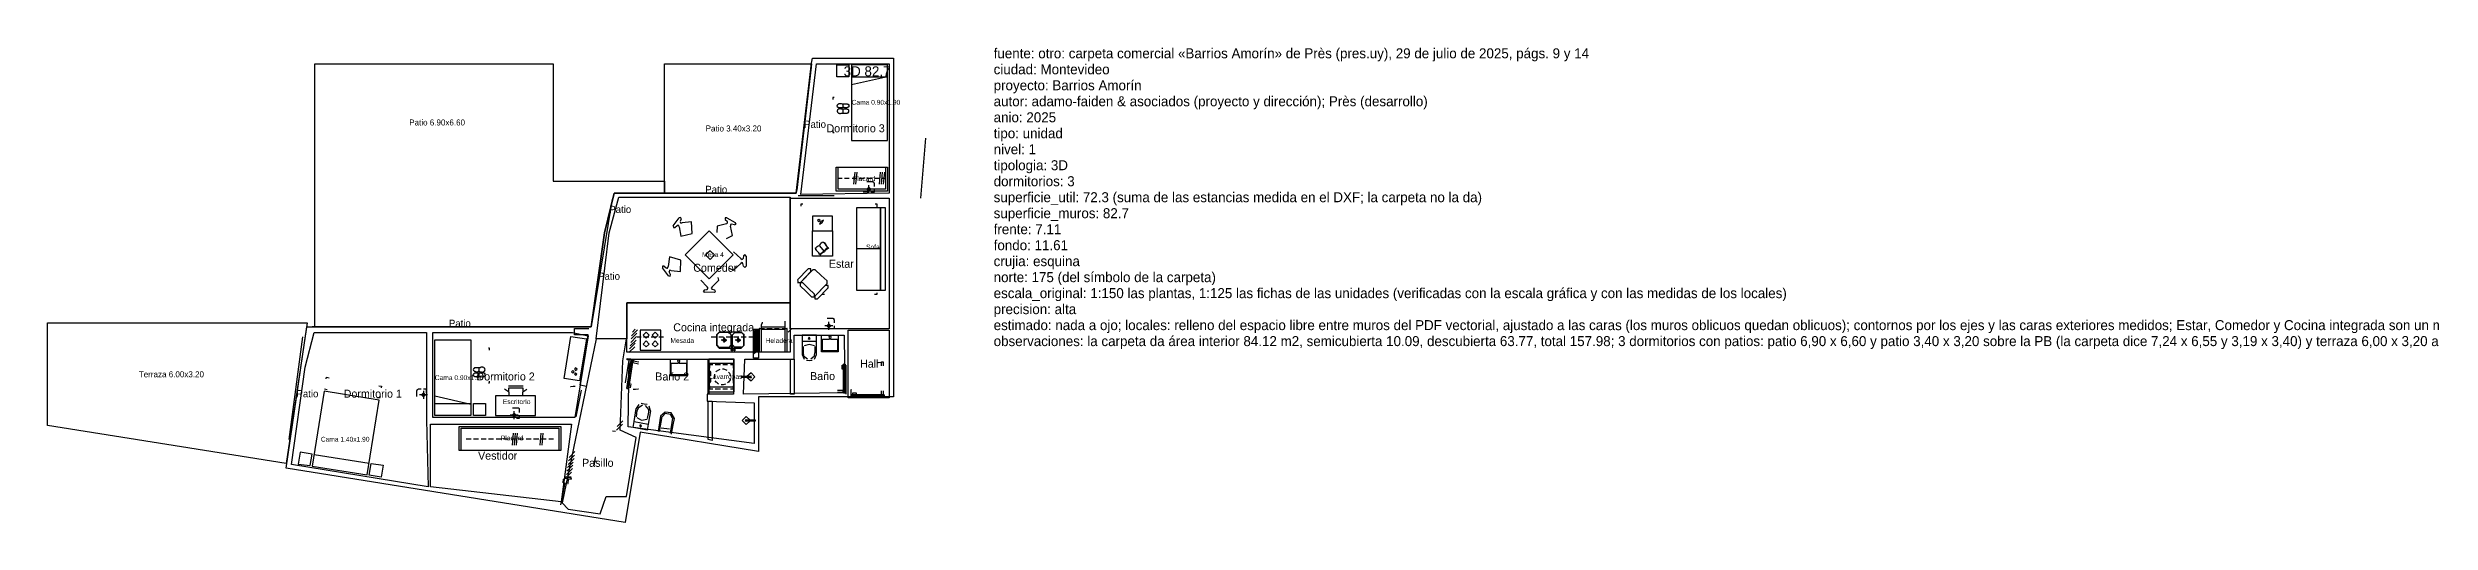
# Model space of a CAD drawing. Header units: metres. Extents: x -6 to 113, y 0 to 12.
# Drawn here: x -6 to 53.6, y 0 to 11.9 of the extents above; entities that cross this region are included whole.
import ezdxf

# ---------------------------------------------------------------- set-up
doc = ezdxf.new("R2010")
doc.units = ezdxf.units.M
for name, color, linetype in [('Trazo_Cotas', 9, 'Continuous'), ('Trazo_Datos', 7, 'Continuous'), ('Trazo_Entrada', 1, 'Continuous'), ('Trazo_Equipamiento', 8, 'Continuous'), ('Trazo_Estancias', 3, 'Continuous'), ('Trazo_Fachada', 30, 'Continuous'), ('Trazo_Medianeras', 8, 'Continuous'), ('Trazo_Norte', 1, 'Continuous'), ('Trazo_Puertas', 1, 'Continuous'), ('Trazo_Unidad', 7, 'Continuous'), ('Trazo_Ventanas', 5, 'Continuous')]:
    doc.layers.add(name, color=color, linetype=linetype)

msp = doc.modelspace()

# ---------------------------------------------------------------- linework, layer by layer
at = {"layer": 'Trazo_Cotas'}
for points in [[(7.63, 4.89), (0.72, 4.89), (0.72, 11.47), (6.68, 11.47), (6.68, 8.54), (9.46, 8.54), (9.46, 8.24), (8.2, 8.24), (7.96, 7.24)], [(12.75, 8.24), (9.46, 8.24), (9.46, 11.47), (13.14, 11.47)], [(0, 1.47), (-5.96, 2.42), (-5.96, 4.99), (0.53, 4.99)]]:
    msp.add_lwpolyline(points, close=True, dxfattribs=at)
at = {"layer": 'Trazo_Entrada'}
msp.add_line((15, 3.14), (14.15, 3.14), dxfattribs=at)
at = {"layer": 'Trazo_Equipamiento', "color": 9}
for p, q in [((14.14, 11.15), (15.04, 11.15)), ((15.04, 11.15), (14.14, 10.95)), ((13.92, 10.47), (13.92, 10.38)), ((13.92, 10.34), (13.92, 10.24)), ((13.8, 8.61), (13.9, 8.61)), ((13.8, 8.61), (13.9, 8.61)), ((13.96, 8.61), (14.08, 8.61)), ((13.96, 8.61), (14.08, 8.61)), ((14.15, 8.61), (14.27, 8.61)), ((14.15, 8.61), (14.27, 8.61)), ((14.22, 8.76), (14.19, 8.46)), ((14.22, 8.76), (14.19, 8.46)), ((14.27, 8.76), (14.24, 8.46)), ((14.27, 8.76), (14.24, 8.46)), ((14.33, 8.61), (14.46, 8.61)), ((14.33, 8.61), (14.46, 8.61)), ((14.52, 8.61), (14.65, 8.61)), ((14.52, 8.61), (14.65, 8.61)), ((14.71, 8.61), (14.83, 8.61)), ((14.71, 8.61), (14.83, 8.61)), ((14.85, 8.76), (14.83, 8.46)), ((14.85, 8.76), (14.83, 8.46)), ((14.9, 8.76), (14.88, 8.46)), ((14.9, 8.76), (14.88, 8.46)), ((14.9, 8.61), (14.99, 8.61)), ((14.9, 8.61), (14.99, 8.61)), ((14.96, 8.76), (14.93, 8.46)), ((14.96, 8.76), (14.93, 8.46)), ((9.68, 7.42), (9.83, 7.62)), ((9.72, 7.38), (9.78, 7.43)), ((9.83, 7.39), (9.87, 7.16)), ((9.88, 7.59), (9.85, 7.53)), ((10.14, 7.52), (9.9, 7.49)), ((10.78, 7.41), (10.77, 7.25)), ((11.01, 7.47), (10.78, 7.41)), ((10.98, 7.58), (11.04, 7.53)), ((11.01, 7.1), (11.16, 7.18)), ((11.02, 7.62), (11.23, 7.5)), ((11.16, 7.18), (11.11, 7.41)), ((11.21, 7.44), (11.14, 7.46)), ((9.59, 6.64), (9.55, 6.4)), ((11.37, 6.6), (11.19, 6.77)), ((11.44, 6.67), (11.43, 6.6)), ((11.5, 6.66), (11.5, 6.41)), ((14.86, 6.84), (14.26, 6.84)), ((9.56, 6.17), (9.41, 6.37)), ((9.45, 6.41), (9.5, 6.37)), ((9.61, 6.2), (9.58, 6.27)), ((9.63, 6.3), (9.86, 6.28)), ((10.37, 6.06), (10.53, 5.89)), ((10.65, 5.89), (10.82, 6.06)), ((10.82, 6.06), (10.8, 6.13)), ((11.08, 6.36), (11.19, 6.31)), ((11.19, 6.31), (11.37, 6.48)), ((11.44, 6.41), (11.42, 6.48)), ((12.79, 6.07), (13.05, 6.34)), ((12.79, 6.06), (12.8, 6)), ((12.79, 6), (12.86, 6)), ((12.85, 5.99), (13.17, 6.32)), ((13.12, 6.28), (12.86, 6)), ((13.12, 6.34), (13.05, 6.34)), ((13.12, 6.27), (13.12, 6.34)), ((13.23, 6.32), (13.17, 6.32)), ((13.21, 5.65), (13.53, 5.98)), ((13.23, 6.32), (13.38, 6.18)), ((13.53, 6.04), (13.38, 6.18)), ((13.53, 5.98), (13.53, 6.04)), ((10.46, 5.82), (10.53, 5.83)), ((10.71, 5.75), (10.46, 5.76)), ((10.72, 5.81), (10.65, 5.83)), ((13.48, 5.93), (13.22, 5.66)), ((13.22, 5.66), (13.22, 5.59)), ((13.22, 5.59), (13.29, 5.59)), ((13.29, 5.59), (13.55, 5.87)), ((13.4, 5.71), (13.46, 5.71)), ((13.55, 5.93), (13.48, 5.93)), ((13.55, 5.86), (13.55, 5.93)), ((4.83, 3.78), (4.83, 3.87)), ((4.83, 3.64), (4.83, 3.74)), ((1.03, 3.32), (0.96, 3.33)), ((3.72, 3.17), (4.62, 2.96)), ((5.56, 3.27), (5.46, 3.33)), ((5.93, 3.41), (5.56, 3.41)), ((5.92, 3.27), (6.02, 3.33)), ((3.72, 2.97), (4.62, 2.97)), ((4.63, 2.08), (4.5, 2.08)), ((4.63, 2.08), (4.5, 2.08)), ((4.81, 2.08), (4.69, 2.08)), ((4.81, 2.08), (4.69, 2.08)), ((5, 2.08), (4.88, 2.08)), ((5, 2.08), (4.88, 2.08)), ((5.19, 2.08), (5.06, 2.08)), ((5.19, 2.08), (5.06, 2.08)), ((5.38, 2.08), (5.25, 2.08)), ((5.38, 2.08), (5.25, 2.08)), ((5.56, 2.08), (5.44, 2.08)), ((5.56, 2.08), (5.44, 2.08)), ((5.75, 2.08), (5.63, 2.08)), ((5.75, 2.08), (5.63, 2.08)), ((5.66, 1.93), (5.69, 2.23)), ((5.66, 1.93), (5.69, 2.23)), ((5.71, 1.93), (5.74, 2.23)), ((5.71, 1.93), (5.74, 2.23)), ((5.76, 1.93), (5.79, 2.23)), ((5.76, 1.93), (5.79, 2.23)), ((5.94, 2.08), (5.81, 2.08)), ((5.94, 2.08), (5.81, 2.08)), ((6.13, 2.08), (6, 2.08)), ((6.13, 2.08), (6, 2.08)), ((6.32, 2.08), (6.19, 2.08)), ((6.32, 2.08), (6.19, 2.08)), ((6.35, 1.93), (6.38, 2.23)), ((6.35, 1.93), (6.38, 2.23)), ((6.5, 2.08), (6.38, 2.08)), ((6.5, 2.08), (6.38, 2.08)), ((6.4, 1.93), (6.43, 2.23)), ((6.4, 1.93), (6.43, 2.23)), ((6.69, 2.08), (6.57, 2.08)), ((6.69, 2.08), (6.57, 2.08)), ((0.7, 1.7), (2.08, 1.48))]:
    msp.add_line(p, q, dxfattribs=at)
at = {"layer": 'Trazo_Equipamiento', "color": 8}
for p, q in [((14.67, 8.34), (14.47, 8.34)), ((14.57, 8.24), (14.57, 8.44)), ((14.43, 8.27), (14.56, 8.27)), ((8.79, 4.82), (8.64, 4.67)), ((8.73, 4.83), (8.66, 4.76)), ((11.81, 4.83), (11.69, 4.72)), ((11.78, 4.83), (11.69, 4.74)), ((11.75, 4.83), (11.69, 4.77)), ((11.81, 4.81), (11.69, 4.69)), ((11.81, 4.78), (11.69, 4.66)), ((11.83, 4.85), (11.96, 4.85)), ((11.88, 4.83), (12.48, 4.83)), ((12.02, 4.85), (12.15, 4.85)), ((12.21, 4.85), (12.33, 4.85)), ((12.4, 4.85), (12.53, 4.85)), ((12.48, 4.88), (12.48, 5.03)), ((12.63, 4.83), (12.55, 4.76)), ((13.43, 4.85), (13.56, 4.85)), ((13.67, 4.92), (13.47, 4.92)), ((13.57, 4.82), (13.57, 5.02)), ((8.72, 4.39), (8.57, 4.25)), ((8.73, 4.48), (8.59, 4.34)), ((8.75, 4.56), (8.6, 4.42)), ((8.76, 4.65), (8.62, 4.5)), ((8.77, 4.73), (8.63, 4.59)), ((8.88, 4.63), (8.78, 4.63)), ((9.07, 4.63), (8.94, 4.63)), ((9.25, 4.63), (9.13, 4.63)), ((9.44, 4.63), (9.32, 4.63)), ((10.75, 4.63), (10.63, 4.63)), ((10.83, 4.76), (10.76, 4.69)), ((10.76, 4.69), (10.76, 4.43)), ((10.76, 4.43), (10.83, 4.36)), ((10.83, 4.75), (10.77, 4.69)), ((10.77, 4.69), (10.77, 4.43)), ((10.77, 4.43), (10.83, 4.37)), ((10.94, 4.63), (10.82, 4.63)), ((11.38, 4.76), (10.83, 4.76)), ((11.07, 4.75), (10.83, 4.75)), ((10.83, 4.38), (11.07, 4.38)), ((10.83, 4.36), (11.38, 4.36)), ((11.02, 4.56), (10.88, 4.56)), ((10.95, 4.5), (10.95, 4.63)), ((11.13, 4.63), (11, 4.63)), ((11.13, 4.69), (11.07, 4.75)), ((11.07, 4.37), (11.13, 4.43)), ((11.13, 4.43), (11.13, 4.69)), ((11.13, 4.52), (11.13, 4.31)), ((11.22, 4.75), (11.16, 4.69)), ((11.16, 4.43), (11.16, 4.69)), ((11.16, 4.31), (11.16, 4.52)), ((11.16, 4.43), (11.22, 4.37)), ((11.32, 4.63), (11.19, 4.63)), ((11.22, 4.75), (11.38, 4.75)), ((11.38, 4.38), (11.22, 4.38)), ((11.37, 4.56), (11.23, 4.56)), ((11.3, 4.5), (11.3, 4.63)), ((11.45, 4.69), (11.38, 4.76)), ((11.45, 4.69), (11.38, 4.75)), ((11.5, 4.63), (11.38, 4.63)), ((11.38, 4.36), (11.45, 4.43)), ((11.38, 4.37), (11.45, 4.43)), ((11.44, 4.69), (11.44, 4.43)), ((11.45, 4.43), (11.45, 4.69)), ((11.67, 4.63), (11.57, 4.63)), ((11.81, 4.75), (11.69, 4.63)), ((11.81, 4.72), (11.69, 4.6)), ((11.81, 4.69), (11.69, 4.57)), ((11.81, 4.66), (11.69, 4.54)), ((11.81, 4.64), (11.69, 4.52)), ((11.81, 4.61), (11.69, 4.49)), ((11.81, 4.58), (11.69, 4.46)), ((11.81, 4.55), (11.69, 4.43)), ((11.81, 4.52), (11.69, 4.4)), ((11.81, 4.5), (11.69, 4.38)), ((11.81, 4.47), (11.69, 4.35)), ((11.81, 4.44), (11.69, 4.32)), ((11.81, 4.41), (11.69, 4.29)), ((11.81, 4.38), (11.69, 4.26)), ((11.81, 4.35), (11.69, 4.23)), ((11.81, 4.32), (11.69, 4.21)), ((12.9, 4.53), (13.26, 4.53)), ((12.9, 4.2), (12.95, 4.08)), ((12.93, 4.4), (12.93, 4.24)), ((12.93, 4.24), (12.94, 4.17)), ((12.94, 4.17), (13.04, 4.09)), ((13.08, 4.45), (12.95, 4.42)), ((13.21, 4.42), (13.08, 4.45)), ((13.12, 4.09), (13.21, 4.17)), ((13.21, 4.17), (13.22, 4.24)), ((13.21, 4.08), (13.26, 4.2)), ((13.22, 4.4), (13.22, 4.24)), ((13.57, 4.65), (13.59, 4.58)), ((13.62, 4.65), (13.61, 4.58)), ((9.79, 4.05), (9.81, 3.98)), ((9.84, 4.05), (9.83, 3.98)), ((10.59, 3.94), (10.59, 3.86)), ((10.67, 3.94), (10.59, 3.94)), ((10.59, 3.8), (10.59, 3.67)), ((10.59, 3.77), (10.59, 3.67)), ((10.59, 3.61), (10.59, 3.48)), ((10.86, 3.94), (10.73, 3.94)), ((11.04, 3.94), (10.92, 3.94)), ((11.19, 3.67), (11.19, 3.8)), ((11.19, 3.48), (11.19, 3.61)), ((13.01, 4.06), (13.08, 4.05)), ((13.08, 4.05), (13.15, 4.06)), ((14.89, 3.92), (14.89, 4.02)), ((3.54, 3.19), (3.34, 3.19)), ((3.44, 3.29), (3.44, 3.09)), ((10.73, 3.34), (10.86, 3.34)), ((10.92, 3.34), (11.04, 3.34)), ((5.8, 2.68), (5.6, 2.68)), ((5.7, 2.58), (5.7, 2.78)), ((8.41, 2.46), (8.26, 2.31)), ((8.42, 2.54), (8.28, 2.4)), ((8.7, 2.52), (9.05, 2.46)), ((8.82, 2.95), (8.75, 2.85)), ((8.76, 2.64), (8.78, 2.8)), ((8.77, 2.62), (8.89, 2.56)), ((8.8, 2.86), (8.78, 2.8)), ((8.91, 2.93), (8.8, 2.86)), ((8.95, 2.96), (8.88, 2.97)), ((8.89, 2.56), (9.03, 2.58)), ((9.03, 2.95), (8.95, 2.96)), ((9.07, 2.82), (8.99, 2.92)), ((9.04, 2.6), (9.07, 2.76)), ((9.07, 2.75), (9.07, 2.82)), ((9.11, 2.79), (9.08, 2.91)), ((9.36, 2.66), (9.3, 2.27)), ((9.34, 2.27), (9.4, 2.65)), ((9.48, 2.76), (9.36, 2.66)), ((9.48, 2.72), (9.41, 2.65)), ((9.63, 2.74), (9.48, 2.76)), ((9.61, 2.7), (9.48, 2.72)), ((9.66, 2.61), (9.6, 2.23)), ((9.66, 2.61), (9.61, 2.7)), ((9.71, 2.6), (9.63, 2.74)), ((8.24, 2.27), (8.16, 2.28)), ((9.59, 2.33), (9.38, 2.36)), ((7.16, 1.35), (7.01, 1.2)), ((7.17, 1.43), (7.02, 1.28)), ((7.18, 1.51), (7.04, 1.37)), ((7.14, 1.26), (7.04, 1.16)), ((7.2, 1.6), (7.05, 1.45)), ((7.21, 1.68), (7.06, 1.54)), ((7.22, 1.77), (7.08, 1.62)), ((7.78, 1.52), (7.71, 1.53))]:
    msp.add_line(p, q, dxfattribs=at)
at = {"layer": 'Trazo_Equipamiento', "color": 9}
for points in [[(13.77, 11.45), (14.07, 11.45), (14.07, 11.15), (13.77, 11.15)], [(14.14, 9.55), (15.04, 9.55), (15.04, 11.45), (14.14, 11.45)], [(13.78, 10.43), (13.79, 10.44), (13.79, 10.45), (13.81, 10.47), (13.82, 10.47), (13.83, 10.48), (13.88, 10.48), (13.9, 10.47), (14.03, 10.47), (14.04, 10.46), (14.05, 10.46), (14.07, 10.44), (14.07, 10.4), (14.06, 10.39), (14.05, 10.39), (14.04, 10.38), (14.03, 10.38), (14.01, 10.37), (13.97, 10.37), (13.95, 10.38), (13.92, 10.38), (13.9, 10.37), (13.82, 10.37), (13.81, 10.38), (13.8, 10.38), (13.79, 10.39), (13.79, 10.4), (13.78, 10.41)], [(13.78, 10.28), (13.79, 10.27), (13.79, 10.26), (13.81, 10.24), (13.83, 10.24), (13.84, 10.23), (13.86, 10.23), (13.88, 10.24), (14.03, 10.24), (14.04, 10.25), (14.05, 10.25), (14.07, 10.27), (14.07, 10.31), (14.05, 10.33), (14.04, 10.33), (14.03, 10.34), (13.88, 10.34), (13.86, 10.35), (13.83, 10.35), (13.82, 10.34), (13.81, 10.34), (13.79, 10.32), (13.79, 10.31), (13.78, 10.3)], [(13.75, 8.89), (15.04, 8.89), (15.04, 8.29), (13.75, 8.29)], [(13.8, 8.89), (14.99, 8.89), (14.99, 8.34), (13.8, 8.34)], [(14.86, 7.87), (14.26, 7.87), (14.26, 5.81), (14.86, 5.81)], [(14.86, 5.81), (14.99, 5.81), (14.99, 7.87), (14.86, 7.87)], [(9.98, 6.69), (10.58, 6.09), (11.18, 6.69), (10.58, 7.29)], [(13.66, 7.66), (13.16, 7.66), (13.16, 7.29), (13.66, 7.29)], [(13.66, 6.66), (13.16, 6.66), (13.16, 7.29), (13.66, 7.29)], [(13.29, 7.55), (13.32, 7.52), (13.35, 7.55), (13.32, 7.58)], [(13.44, 7.56), (13.37, 7.53), (13.34, 7.46), (13.4, 7.5)], [(10.49, 6.69), (10.6, 6.58), (10.71, 6.69), (10.6, 6.79)], [(3.72, 4.57), (4.62, 4.57), (4.62, 2.67), (3.72, 2.67)], [(7.34, 3.54), (6.95, 3.6), (7.12, 4.65), (7.51, 4.59)], [(4.98, 3.82), (4.97, 3.83), (4.97, 3.85), (4.95, 3.87), (4.94, 3.87), (4.93, 3.88), (4.88, 3.88), (4.85, 3.87), (4.71, 3.87), (4.7, 3.86), (4.7, 3.85), (4.69, 3.84), (4.68, 3.82), (4.69, 3.8), (4.7, 3.79), (4.7, 3.78), (4.72, 3.78), (4.75, 3.77), (4.79, 3.77), (4.81, 3.78), (4.83, 3.78), (4.85, 3.77), (4.88, 3.77), (4.9, 3.76), (4.92, 3.76), (4.93, 3.77), (4.94, 3.77), (4.95, 3.78), (4.96, 3.78), (4.97, 3.79), (4.97, 3.81)], [(4.98, 3.69), (4.97, 3.68), (4.97, 3.66), (4.95, 3.64), (4.93, 3.64), (4.92, 3.63), (4.9, 3.63), (4.88, 3.64), (4.72, 3.64), (4.71, 3.65), (4.7, 3.65), (4.7, 3.66), (4.69, 3.67), (4.68, 3.69), (4.69, 3.71), (4.7, 3.72), (4.7, 3.73), (4.71, 3.73), (4.72, 3.74), (4.88, 3.74), (4.9, 3.75), (4.93, 3.75), (4.94, 3.74), (4.95, 3.74), (4.97, 3.72), (4.97, 3.7)], [(7.14, 3.77), (7.17, 3.73), (7.2, 3.77), (7.17, 3.8)], [(7.21, 3.83), (7.24, 3.8), (7.28, 3.83), (7.24, 3.87)], [(7.21, 3.71), (7.24, 3.68), (7.27, 3.71), (7.24, 3.74)], [(0.65, 1.41), (2.03, 1.19), (2.33, 3.06), (0.95, 3.28)], [(5.24, 2.67), (6.24, 2.67), (6.24, 3.17), (5.24, 3.17)], [(6.87, 1.8), (4.33, 1.8), (4.33, 2.4), (6.87, 2.4)], [(4.99, 2.67), (4.69, 2.67), (4.69, 2.97), (4.99, 2.97)], [(6.82, 1.8), (4.38, 1.8), (4.38, 2.36), (6.82, 2.36)], [(0.65, 1.71), (0.35, 1.76), (0.3, 1.46), (0.6, 1.42)], [(2.13, 1.47), (2.43, 1.43), (2.38, 1.13), (2.08, 1.18)]]:
    msp.add_lwpolyline(points, close=True, dxfattribs=at)
for points in [[(13.7, 10.63), (13.67, 10.63), (13.67, 10.58)], [(13.67, 9.8), (13.67, 9.75), (13.7, 9.75)], [(12.92, 7.96), (12.87, 7.96), (12.87, 7.91)], [(14.78, 7.87), (14.78, 7.96), (14.73, 7.96)], [(9.68, 7.42), (9.69, 7.38), (9.73, 7.38)], [(9.83, 7.39), (9.82, 7.43), (9.78, 7.43)], [(9.88, 7.59), (9.87, 7.63), (9.83, 7.62)], [(9.85, 7.52), (9.86, 7.49), (9.9, 7.49)], [(9.87, 7.16), (10.15, 7.23), (10.14, 7.52)], [(11.02, 7.62), (10.98, 7.62), (10.98, 7.58)], [(11.01, 7.47), (11.04, 7.49), (11.04, 7.52)], [(11.14, 7.46), (11.11, 7.45), (11.11, 7.41)], [(11.21, 7.44), (11.25, 7.46), (11.23, 7.5)], [(9.86, 6.28), (9.87, 6.56), (9.59, 6.64)], [(11.37, 6.6), (11.4, 6.58), (11.43, 6.6)], [(11.5, 6.66), (11.48, 6.69), (11.44, 6.67)], [(13.23, 6.86), (13.25, 6.88), (13.28, 6.9), (13.3, 6.92), (13.33, 6.93), (13.46, 6.77)], [(13.23, 6.86), (13.24, 6.83), (13.29, 6.78), (13.3, 6.76), (13.32, 6.74), (13.33, 6.72), (13.35, 6.71), (13.37, 6.73), (13.4, 6.75), (13.42, 6.77), (13.45, 6.78)], [(13.23, 6.86), (13.26, 6.8), (13.31, 6.75), (13.32, 6.73), (13.36, 6.69), (13.38, 6.72), (13.4, 6.74), (13.43, 6.76), (13.46, 6.77)], [(13.43, 7.01), (13.4, 7), (13.37, 6.98), (13.35, 6.96), (13.33, 6.93)], [(13.43, 7.01), (13.45, 7), (13.46, 6.98), (13.48, 6.96), (13.5, 6.92), (13.54, 6.88), (13.55, 6.86), (13.52, 6.85), (13.49, 6.83), (13.47, 6.81), (13.45, 6.78)], [(13.44, 7), (13.46, 6.99), (13.48, 6.97), (13.5, 6.93), (13.52, 6.91), (13.53, 6.89), (13.55, 6.88), (13.56, 6.86), (13.5, 6.82), (13.48, 6.8), (13.46, 6.77)], [(9.45, 6.41), (9.41, 6.41), (9.41, 6.37)], [(9.51, 6.36), (9.54, 6.36), (9.55, 6.4)], [(9.56, 6.17), (9.6, 6.16), (9.61, 6.2)], [(9.62, 6.3), (9.59, 6.31), (9.58, 6.27)], [(11.42, 6.48), (11.4, 6.5), (11.37, 6.48)], [(11.44, 6.41), (11.47, 6.38), (11.5, 6.41)], [(12.92, 5.99), (12.85, 5.99), (12.85, 5.92)], [(13.21, 5.71), (13.06, 5.85), (12.92, 5.99)], [(10.46, 5.82), (10.43, 5.78), (10.46, 5.76)], [(10.53, 5.83), (10.55, 5.86), (10.53, 5.89)], [(10.65, 5.89), (10.63, 5.86), (10.65, 5.83)], [(10.71, 5.75), (10.74, 5.78), (10.72, 5.81)], [(12.85, 5.92), (13, 5.78), (13.14, 5.64)], [(13.14, 5.64), (13.21, 5.64), (13.21, 5.71)], [(14.71, 5.71), (14.78, 5.71), (14.78, 5.74)], [(5.09, 4.31), (5.09, 4.36), (5.06, 4.36)], [(1, 3.59), (1.01, 3.63), (1.08, 3.62)], [(2.35, 3.15), (2.34, 3.11), (2.27, 3.12)], [(2.32, 3.42), (2.39, 3.41), (2.38, 3.37)], [(5.06, 3.49), (5.09, 3.49), (5.09, 3.53)], [(5.92, 3.17), (5.93, 3.36), (5.56, 3.36), (5.57, 3.17)]]:
    msp.add_lwpolyline(points, dxfattribs=at)
at = {"layer": 'Trazo_Equipamiento', "color": 8}
for points in [[(14.71, 8.4), (14.71, 8.48), (14.7, 8.49), (14.7, 8.5), (14.69, 8.5), (14.69, 8.51), (14.68, 8.52), (14.52, 8.52)], [(14.62, 8.27), (14.71, 8.27), (14.71, 8.34)], [(7.51, 3.4), (7.35, 3.43), (7.55, 4.69), (7.21, 4.69), (7.21, 4.85), (7.57, 4.85)], [(12.53, 4.85), (12.52, 4.85), (12.52, 4.26), (11.84, 4.26), (11.84, 4.85), (11.83, 4.85)], [(11.9, 5.01), (11.9, 4.99), (11.88, 4.93), (11.88, 4.88)], [(13.71, 4.99), (13.71, 5.06), (13.7, 5.07), (13.7, 5.09), (13.69, 5.09), (13.68, 5.1), (13.53, 5.1)], [(13.62, 4.85), (13.71, 4.85), (13.71, 4.92)], [(11.13, 4.34), (11.12, 4.31), (11.15, 4.29), (11.17, 4.31), (11.16, 4.34)], [(11.13, 4.33), (11.12, 4.31), (11.15, 4.29), (11.17, 4.31), (11.16, 4.33)], [(13.26, 4.2), (13.26, 4.68), (12.9, 4.68), (12.9, 4.2)], [(13.61, 4.58), (13.79, 4.58), (13.79, 4.29), (13.41, 4.29), (13.41, 4.58), (13.59, 4.58)], [(13.62, 4.65), (13.61, 4.67), (13.59, 4.67), (13.57, 4.64)], [(8.82, 4.01), (8.68, 4.03), (8.67, 4), (8.81, 3.97)], [(9.83, 3.98), (10.01, 3.98), (10.01, 3.69), (9.63, 3.69), (9.63, 3.98), (9.81, 3.98)], [(9.84, 4.05), (9.83, 4.07), (9.81, 4.07), (9.79, 4.04)], [(10.62, 3.67), (10.62, 3.77), (10.59, 3.77)], [(10.59, 3.61), (10.59, 3.52), (10.62, 3.52), (10.62, 3.61)], [(10.71, 3.6), (10.71, 3.67), (10.72, 3.7), (10.72, 3.71)], [(10.75, 3.77), (10.76, 3.78), (10.82, 3.82), (10.85, 3.83)], [(10.91, 3.84), (10.94, 3.84), (11, 3.82), (11.02, 3.81)], [(11.1, 3.6), (11.1, 3.57), (11.06, 3.51), (11.04, 3.49)], [(11.06, 3.76), (11.09, 3.73), (11.11, 3.67), (11.11, 3.66)], [(11.19, 3.86), (11.19, 3.94), (11.11, 3.94)], [(11.62, 3.65), (11.38, 3.65), (11.38, 3.63), (11.62, 3.63)], [(11.52, 3.63), (11.63, 3.54), (11.72, 3.64), (11.63, 3.74), (11.52, 3.65)], [(11.6, 3.63), (11.63, 3.62), (11.64, 3.64), (11.63, 3.66), (11.6, 3.65)], [(13.91, 3.83), (13.9, 3.83), (13.9, 3.93), (13.91, 3.93)], [(14.79, 4), (14.8, 4), (14.87, 4.01), (14.93, 4.02)], [(14.89, 4.02), (14.93, 4.02), (14.93, 3.92)], [(3.38, 3.33), (3.3, 3.33), (3.29, 3.32), (3.28, 3.32), (3.27, 3.31), (3.27, 3.3), (3.26, 3.3), (3.26, 3.15)], [(3.51, 3.24), (3.51, 3.33), (3.44, 3.33)], [(7.23, 3.4), (7.18, 3.4), (7.12, 3.39), (7.11, 3.39)], [(8.61, 3.47), (8.62, 3.47), (8.6, 3.37)], [(8.68, 3.33), (8.74, 3.33), (8.8, 3.34), (8.81, 3.34)], [(10.59, 3.42), (10.59, 3.34), (10.67, 3.34)], [(10.82, 3.46), (10.8, 3.47), (10.78, 3.49), (10.75, 3.51), (10.73, 3.54)], [(10.99, 3.46), (10.93, 3.44), (10.88, 3.44)], [(11.11, 3.34), (11.19, 3.34), (11.19, 3.42)], [(13.79, 3.26), (13.93, 3.26), (13.93, 3.3), (13.79, 3.3)], [(14.13, 3.19), (14.13, 3.31), (14.14, 3.33)], [(14.26, 3.22), (14.26, 3.23), (14.16, 3.23), (14.16, 3.22)], [(14.93, 3.29), (14.93, 3.19), (14.89, 3.19), (14.89, 3.29)], [(5.84, 2.75), (5.84, 2.84), (5.82, 2.86), (5.66, 2.86)], [(5.76, 2.61), (5.84, 2.61), (5.84, 2.68)], [(9.11, 2.79), (9.05, 2.46), (9.03, 2.31), (8.68, 2.37), (8.7, 2.52), (8.75, 2.85)], [(9.64, 2.21), (9.68, 2.44), (9.71, 2.6)], [(11.6, 2.56), (11.5, 2.65), (11.4, 2.55), (11.5, 2.45), (11.6, 2.54)], [(11.52, 2.56), (11.5, 2.57), (11.48, 2.55), (11.5, 2.53), (11.52, 2.54)], [(11.5, 2.54), (11.74, 2.54), (11.74, 2.56), (11.5, 2.56)], [(7.78, 1.52), (7.71, 1.53), (7.7, 1.48), (7.7, 1.43)], [(7.74, 1.62), (7.73, 1.62), (7.72, 1.57), (7.71, 1.53)], [(6.93, 0.99), (6.94, 1.08), (6.95, 1.08)], [(7.04, 0.97), (7.05, 0.97), (7.06, 1.07)]]:
    msp.add_lwpolyline(points, dxfattribs=at)
for points in [[(14.62, 8.34), (14.57, 8.39), (14.52, 8.34), (14.57, 8.29)], [(9.37, 4.81), (8.85, 4.81), (8.85, 4.31), (9.37, 4.31)], [(11.81, 4.11), (11.69, 4.11), (11.69, 4.83), (11.81, 4.83)], [(11.88, 4.27), (12.48, 4.27), (12.48, 4.88), (11.88, 4.88)], [(13.62, 4.92), (13.57, 4.97), (13.52, 4.92), (13.57, 4.87)], [(8.93, 4.68), (9, 4.61), (9.08, 4.68), (9, 4.76)], [(8.93, 4.46), (9, 4.39), (9.08, 4.46), (9, 4.54)], [(9.15, 4.68), (9.23, 4.61), (9.3, 4.68), (9.23, 4.76)], [(9.15, 4.46), (9.23, 4.39), (9.3, 4.46), (9.23, 4.54)], [(10.91, 4.56), (10.95, 4.52), (11, 4.56), (10.95, 4.61)], [(10.92, 4.56), (10.95, 4.53), (10.99, 4.56), (10.95, 4.6)], [(11.22, 4.29), (11.2, 4.29), (11.2, 4.34), (11.22, 4.34)], [(11.26, 4.56), (11.3, 4.52), (11.35, 4.56), (11.3, 4.61)], [(11.27, 4.56), (11.3, 4.53), (11.34, 4.56), (11.3, 4.6)], [(13.08, 4.63), (13.05, 4.6), (13.08, 4.58), (13.1, 4.6)], [(13.8, 4.27), (13.39, 4.27), (13.39, 4.68), (13.8, 4.68)], [(8.52, 3.35), (8.63, 4.06), (8.67, 4.06), (8.56, 3.34)], [(8.63, 4.06), (8.52, 3.35), (8.56, 3.34), (8.67, 4.06)], [(8.69, 4.08), (8.69, 4.05), (8.63, 4.06), (8.53, 4.07), (8.53, 4.1), (8.62, 4.09)], [(10.02, 3.67), (9.61, 3.67), (9.61, 4.08), (10.02, 4.08)], [(10.55, 4.08), (10.57, 4.08), (10.57, 3.21), (10.55, 3.21)], [(10.57, 3.27), (11.2, 3.27), (11.2, 4.08), (10.57, 4.08)], [(11.19, 3.38), (10.59, 3.38), (10.59, 3.98), (11.19, 3.98)], [(12.7, 3.21), (12.61, 3.21), (12.61, 4.08), (12.7, 4.08)], [(13.98, 3.24), (13.94, 3.24), (13.94, 3.96), (13.98, 3.96)], [(13.98, 3.96), (13.94, 3.96), (13.94, 3.24), (13.98, 3.24)], [(3.44, 3.24), (3.39, 3.19), (3.44, 3.14), (3.49, 3.19)], [(10.65, 3.03), (10.65, 2.05), (10.55, 2.07), (10.55, 3.03)], [(14.13, 3.15), (14.95, 3.15), (14.95, 3.19), (14.13, 3.19)], [(14.95, 3.15), (14.13, 3.15), (14.13, 3.19), (14.95, 3.19)], [(5.75, 2.68), (5.7, 2.73), (5.65, 2.68), (5.7, 2.63)], [(8.86, 2.39), (8.89, 2.41), (8.87, 2.44), (8.84, 2.42)], [(6.98, 1.14), (6.98, 1.11), (7.13, 1.08), (7.14, 1.11), (7.05, 1.12), (7.04, 1.12)], [(7.1, 1.12), (7.11, 1.13), (7.02, 1.14), (7.01, 1.13)], [(7.12, 1.11), (7.13, 1.13), (7.11, 1.13), (7.1, 1.12)]]:
    msp.add_lwpolyline(points, close=True, dxfattribs=at)
at = {"layer": 'Trazo_Estancias', "color": 5}
for points in [[(15.08, 8.24), (12.87, 8.2), (13.26, 11.47), (15.08, 11.47)], [(3.55, 0.89), (0.14, 1.45), (0.48, 3.88), (0.7, 4.75), (3.51, 4.75), (3.51, 2.56)], [(7.22, 2.62), (3.67, 2.62), (3.67, 4.75), (7.16, 4.75), (7.55, 4.67)]]:
    msp.add_lwpolyline(points, close=True, dxfattribs=at)
at = {"layer": 'Trazo_Estancias', "color": 40}
msp.add_lwpolyline([(12.6, 5.49), (8.52, 5.49), (8.52, 4.59), (7.75, 4.59), (8.08, 7.24), (8.32, 8.14), (12.6, 8.14)], close=True, dxfattribs=at)
at = {"layer": 'Trazo_Estancias', "color": 2}
msp.add_lwpolyline([(15.08, 4.84), (12.6, 4.84), (12.6, 8.11), (15.08, 8.11)], close=True, dxfattribs=at)
at = {"layer": 'Trazo_Estancias', "color": 30}
msp.add_lwpolyline([(12.6, 4.26), (8.52, 4.26), (8.52, 5.49), (12.6, 5.49)], close=True, dxfattribs=at)
at = {"layer": 'Trazo_Estancias', "color": 8}
for points in [[(15.08, 3.12), (14.05, 3.12), (14.05, 4.81), (15.08, 4.81)], [(8.51, 4.59), (7.75, 4.59), (6.9, 0.49), (7.05, 0.33), (7.85, 0.21), (8, 0.65), (8.51, 0.65), (8.75, 2.12), (8.35, 2.31), (8.42, 4.04)]]:
    msp.add_lwpolyline(points, close=True, dxfattribs=at)
at = {"layer": 'Trazo_Estancias', "color": 4}
for points in [[(13.97, 3.24), (11.44, 3.21), (11.47, 4.08), (12.7, 4.08), (12.7, 4.68), (13.95, 4.68)], [(11.7, 1.97), (8.55, 2.39), (8.58, 4.08), (11.19, 4.08), (11.19, 3.21), (10.53, 3.21), (10.53, 3.03), (11.7, 2.99)]]:
    msp.add_lwpolyline(points, close=True, dxfattribs=at)
at = {"layer": 'Trazo_Estancias', "color": 6}
msp.add_lwpolyline([(6.88, 0.51), (3.61, 0.89), (3.61, 2.46), (7.14, 2.46)], close=True, dxfattribs=at)
at = {"layer": 'Trazo_Fachada'}
for p, q in [((12.75, 8.24), (13.14, 11.49)), ((7.96, 7.24), (8.2, 8.24)), ((8.2, 8.24), (12.75, 8.24)), ((7.63, 4.89), (7.96, 7.24)), ((0, 1.36), (0.52, 4.89)), ((0.52, 4.89), (7.63, 4.89))]:
    msp.add_line(p, q, dxfattribs=at)
at = {"layer": 'Trazo_Medianeras'}
for p, q in [((13.16, 11.61), (15.19, 11.61)), ((8.48, 0), (0, 1.36))]:
    msp.add_line(p, q, dxfattribs=at)
at = {"layer": 'Trazo_Norte'}
msp.add_line((15.99, 9.61), (15.86, 8.11), dxfattribs=at)
at = {"layer": 'Trazo_Puertas'}
for p, q in [((13.7, 8.17), (12.8, 8.17)), ((8.49, 3.49), (8.58, 4.06)), ((14, 3.21), (14, 3.93)), ((7.25, 2.64), (7.39, 3.31)), ((6.87, 0.44), (6.98, 0.99))]:
    msp.add_line(p, q, dxfattribs=at)
at = {"layer": 'Trazo_Unidad'}
msp.add_lwpolyline([(15.19, 3.14), (11.81, 3.14), (11.81, 1.77), (8.85, 2.26), (8.48, 0), (0, 1.36), (0.52, 4.89), (7.63, 4.89), (7.96, 7.24), (8.2, 8.24), (12.75, 8.24), (13.14, 11.49), (13.16, 11.61), (15.19, 11.61)], close=True, dxfattribs=at)
at = {"layer": 'Trazo_Ventanas'}
for p, q in [((12.78, 8.31), (13.14, 11.39)), ((7.65, 4.99), (8.16, 8.09)), ((12.55, 8.24), (8.35, 8.24)), ((3.4, 4.89), (0.65, 4.89)), ((7.1, 4.89), (3.7, 4.89)), ((0.08, 2.07), (0.42, 4.64))]:
    msp.add_line(p, q, dxfattribs=at)

# ---------------------------------------------------------------- texts
at = {"layer": 'Trazo_Cotas'}
for s, p in [('Patio 6.90x6.60', (3.08, 9.93)), ('Patio 3.40x3.20', (10.49, 9.78)), ('Terraza 6.00x3.20', (-3.68, 3.63))]:
    msp.add_text(s, height=0.15, dxfattribs=at).set_placement(p)
at = {"layer": 'Trazo_Datos'}
for s, p in [('fuente: otro: carpeta comercial «Barrios Amorín» de Près (pres.uy), 29 de julio de 2025, págs. 9 y 14', (17.69, 11.61)), ('ciudad: Montevideo', (17.69, 11.21)), ('proyecto: Barrios Amorín', (17.69, 10.81)), ('autor: adamo-faiden & asociados (proyecto y dirección); Près (desarrollo)', (17.69, 10.41)), ('anio: 2025', (17.69, 10.01)), ('tipo: unidad', (17.69, 9.61)), ('tipologia: 3D', (17.69, 8.81)), ('nivel: 1', (17.69, 9.21)), ('dormitorios: 3', (17.69, 8.41)), ('superficie_util: 72.3 (suma de las estancias medida en el DXF; la carpeta no la da)', (17.69, 8.01)), ('superficie_muros: 82.7', (17.69, 7.61)), ('frente: 7.11', (17.69, 7.21)), ('fondo: 11.61', (17.69, 6.81)), ('crujia: esquina', (17.69, 6.41)), ('norte: 175 (del símbolo de la carpeta)', (17.69, 6.01)), ('escala_original: 1:150 las plantas, 1:125 las fichas de las unidades (verificadas con la escala gráfica y con las medidas de los locales)', (17.69, 5.61)), ('precision: alta', (17.69, 5.21)), ('estimado: nada a ojo; locales: relleno del espacio libre entre muros del PDF vectorial, ajustado a las caras (los muros oblicuos quedan oblicuos); contornos por los ejes y las caras exteriores medidos; Estar, Comedor y Cocina integrada son un mismo ambiente: sus límites (sin muro) se trazaron según el amueblamiento de la ficha, por eso el comedor puede no tocar la fachada; el equipamiento es el de la ficha de la unidad (1:125) calzada sobre la planta por correlación de muros (86-98 %)', (17.69, 4.81)), ('observaciones: la carpeta da área interior 84.12 m2, semicubierta 10.09, descubierta 63.77, total 157.98; 3 dormitorios con patios: patio 6,90 x 6,60 y patio 3,40 x 3,20 sobre la PB (la carpeta dice 7,24 x 6,55 y 3,19 x 3,40) y terraza 6,00 x 3,20 al fondo del lote (3,08 x 6,23), en Trazo_Cotas; la suite tiene un vestidor sin muro hacia el dormitorio (1,79 x 3,89 en la carpeta); dos baños, con el lavarropas en el baño 2; el cuadrado con cruz del patio es el vacío sobre la rampa de la PB; se entra desde el palier (abajo a la derecha); unidad 102; Barrios Amorín 1168, Palermo; lote irregular de 237 m² (el lindero de arriba en la página es oblicuo, 9,1°)', (17.69, 4.41))]:
    msp.add_text(s, height=0.25, dxfattribs=at).set_placement(p)
at = {"layer": 'Trazo_Equipamiento', "color": 8}
for s, p in [('Cama 0.90x1.90', (14.14, 10.45)), ('Placard', (14.17, 8.54)), ('Mesa 4', (10.4, 6.64)), ('Sofa', (14.5, 6.83)), ('Mesada', (9.61, 4.49)), ('Heladera', (11.99, 4.49)), ('Cama 0.90x1.90', (3.72, 3.56)), ('Lavarropas', (10.58, 3.59)), ('Escritorio', (5.42, 2.96)), ('Cama 1.40x1.90', (0.87, 2.02)), ('Placard', (5.37, 2.05))]:
    msp.add_text(s, height=0.12, dxfattribs=at).set_placement(p)
at = {"layer": 'Trazo_Estancias', "color": 5}
for s, p in [('Dormitorio 3', (13.51, 9.76)), ('Dormitorio 2', (4.76, 3.55)), ('Dormitorio 1', (1.44, 3.12))]:
    msp.add_text(s, height=0.2, dxfattribs=at).set_placement(p)
at = {"layer": 'Trazo_Estancias', "color": 2}
msp.add_text('Estar', height=0.2, dxfattribs=at).set_placement((13.57, 6.37))
at = {"layer": 'Trazo_Estancias', "color": 40}
msp.add_text('Comedor', height=0.2, dxfattribs=at).set_placement((10.18, 6.27))
at = {"layer": 'Trazo_Estancias', "color": 30}
msp.add_text('Cocina integrada', height=0.2, dxfattribs=at).set_placement((9.68, 4.78))
at = {"layer": 'Trazo_Estancias', "color": 4}
for s, p in [('Baño 2', (9.23, 3.55)), ('Baño', (13.1, 3.56))]:
    msp.add_text(s, height=0.2, dxfattribs=at).set_placement(p)
at = {"layer": 'Trazo_Estancias', "color": 8}
for s, p in [('Hall', (14.35, 3.87)), ('Pasillo', (7.4, 1.39))]:
    msp.add_text(s, height=0.2, dxfattribs=at).set_placement(p)
at = {"layer": 'Trazo_Estancias', "color": 6}
msp.add_text('Vestidor', height=0.2, dxfattribs=at).set_placement((4.8, 1.57))
at = {"layer": 'Trazo_Fachada'}
for p in [(12.95, 9.87), (10.48, 8.24), (8.08, 7.74), (7.8, 6.07), (4.07, 4.89), (0.26, 3.13)]:
    msp.add_text('Patio', height=0.18, dxfattribs=at).set_placement(p)
at = {"layer": 'Trazo_Unidad'}
msp.add_text('3D 82.7', height=0.25, dxfattribs=at).set_placement((13.94, 11.16))

doc.saveas('drawing.dxf')
